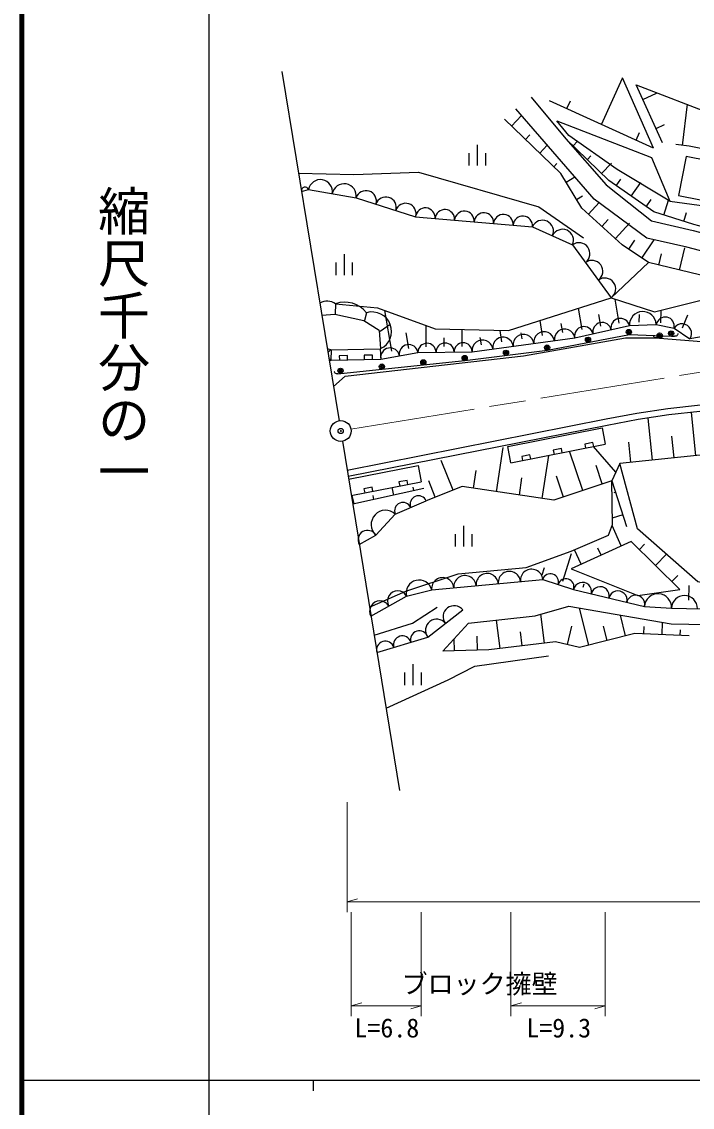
# Model space of a CAD drawing. Units: millimetres, scale not verified. Extents: x 40000 to 680000, y 20000 to 380000.
# Drawn here: x 40000 to 104448, y 202409 to 306694 of the extents above; entities that cross this region are included whole.
import ezdxf
from ezdxf.enums import TextEntityAlignment as Align

# ---------------------------------------------------------------- set-up
doc = ezdxf.new("R2010")
doc.units = ezdxf.units.MM
doc.header["$LTSCALE"] = 1000
doc.header["$PDMODE"] = 32
doc.header["$PDSIZE"] = 500
doc.linetypes.add('CHAIN', pattern=[18.5, 12, -1.5, 3.5, -1.5])
for name, color, linetype, lineweight in [('M-BGD', 7, 'Continuous', 25), ('M-BMK', 2, 'CHAIN', 13), ('M-BMK-SRVR', 3, 'Continuous', 25), ('M-STR-HTXT', 7, 'Continuous', 13), ('M-TTL', 2, 'Continuous', 140), ('M-TTL-BAND', 7, 'Continuous', 25)]:
    doc.layers.add(name, color=color, linetype=linetype, lineweight=lineweight)
doc.layers.add('M-OTRS', color=6, linetype='Continuous')
doc.styles.add('@ＭＳ ゴシック', font='')
doc.styles.add('ＭＳ ゴシック', font='')
doc.styles.get('@ＭＳ ゴシック').set_extended_font_data('@MS Gothic')
doc.styles.get('ＭＳ ゴシック').set_extended_font_data('MS Gothic')

msp = doc.modelspace()

# ---------------------------------------------------------------- linework, layer by layer
at = {"layer": 'M-BGD'}
for p, q in [((95720, 296833), (97752, 301285)), ((100705, 294557), (97747, 301296)), ((101599, 295045), (99056, 300615)), ((99692, 299223), (101005, 299822)), ((100705, 294557), (90735, 299109)), ((92397, 298350), (92737, 299095)), ((103502, 294805), (104003, 298773)), ((87065, 296668), (88040, 297687)), ((100963, 296437), (101776, 296808)), ((88423, 295368), (88850, 295813)), ((92992, 294776), (93419, 295215)), ((99043, 295316), (99382, 296058)), ((83775, 294877), (83775, 292877)), ((89781, 294068), (90512, 294831)), ((82975, 294077), (82975, 292877)), ((84575, 294077), (84575, 292877)), ((91139, 292767), (91444, 293085)), ((94361, 293444), (94706, 293799)), ((95729, 292112), (96684, 293094)), ((92319, 291283), (93151, 291782)), ((97134, 290942), (97582, 291581)), ((98576, 289932), (99507, 291261)), ((66902, 290374), (67562, 290560)), ((67562, 290560), (72137, 289767)), ((93320, 289615), (93882, 289952)), ((72137, 289767), (77855, 287948)), ((94469, 288195), (95482, 289318)), ((100017, 288922), (100501, 289612)), ((101700, 288113), (102152, 289543)), ((77855, 287948), (89094, 287002)), ((103623, 287505), (103890, 288351)), ((89094, 287002), (92940, 285261)), ((95765, 287026), (96354, 287678)), ((97061, 285856), (98402, 287342)), ((92940, 285261), (96662, 280170)), ((98343, 284843), (98931, 285714)), ((99609, 283988), (100785, 285729)), ((103220, 282842), (103736, 284979)), ((70975, 284349), (70975, 282349)), ((101235, 283321), (101496, 284401)), ((70175, 283549), (70175, 282349)), ((71775, 283549), (71775, 282349)), ((96662, 280170), (100243, 283560)), ((70161, 279598), (70116, 278603)), ((97427, 277732), (97039, 280049)), ((73143, 278743), (72931, 277986)), ((75578, 275036), (74906, 278945)), ((93861, 277135), (93521, 279169)), ((95644, 277433), (95452, 278579)), ((99351, 277846), (99375, 278566)), ((101417, 277777), (101458, 278980)), ((103509, 277301), (104019, 278526)), ((75426, 277595), (74463, 276928)), ((78885, 275464), (78868, 277491)), ((90041, 276540), (89820, 277990)), ((91994, 276837), (91860, 277717)), ((93165, 276315), (98404, 277498)), ((98404, 277498), (100985, 277620)), ((100985, 277620), (102704, 277269)), ((74370, 277027), (74489, 275286)), ((77207, 275316), (76951, 276802)), ((82342, 275493), (82328, 277122)), ((84182, 275649), (84073, 276368)), ((86135, 275946), (85968, 277044)), ((88088, 276243), (88001, 276813)), ((90528, 275145), (98409, 276640)), ((98409, 276640), (102447, 276498)), ((102447, 276498), (102747, 276488)), ((102704, 277269), (104224, 276241)), ((80613, 275478), (80606, 276319)), ((83293, 274994), (93165, 276315)), ((100993, 276318), (101292, 276294)), ((101292, 276294), (105332, 275978)), ((69366, 275298), (69776, 275182)), ((69733, 274188), (74510, 274286)), ((74510, 274286), (78086, 274925)), ((78086, 274925), (83293, 274994)), ((82577, 274137), (90528, 275145)), ((69554, 274144), (69733, 274188)), ((70667, 272908), (82577, 274137)), ((71081, 272640), (69961, 271656)), ((70368, 272877), (70667, 272908)), ((104779, 265007), (104359, 269161)), ((100614, 264585), (100206, 268618)), ((87018, 264312), (96090, 266109)), ((98532, 264374), (98337, 266296)), ((102697, 264796), (102487, 266866)), ((85625, 261545), (86264, 265788)), ((90028, 260882), (90653, 265032)), ((93930, 261659), (92661, 265430)), ((97111, 263435), (94950, 265883)), ((81462, 261699), (80329, 264536)), ((95798, 262287), (95204, 264052)), ((83424, 261877), (83681, 263587)), ((87826, 261214), (88079, 262893)), ((92062, 261031), (91387, 263037)), ((71675, 261167), (78399, 262494)), ((78646, 261864), (71808, 260348)), ((75773, 261227), (75614, 261944)), ((77688, 261651), (77614, 261988)), ((79740, 261011), (79114, 262579)), ((96731, 262601), (98131, 258217)), ((71942, 260378), (71763, 261185)), ((73857, 260802), (73773, 261184)), ((97081, 261505), (96911, 261451)), ((75906, 259388), (78879, 260667)), ((74019, 257374), (75906, 259388)), ((97781, 259313), (96761, 258987)), ((82462, 258265), (82462, 256265)), ((97619, 256334), (96732, 258287)), ((72440, 256481), (74019, 257374)), ((81662, 257465), (81662, 256265)), ((83262, 257465), (83262, 256265)), ((92010, 252947), (92844, 255621)), ((93758, 254581), (93129, 255966)), ((95688, 255457), (95384, 256127)), ((99362, 256003), (99845, 256490)), ((100918, 254464), (101977, 255534)), ((90014, 253569), (90234, 254277)), ((102473, 252925), (103050, 253508)), ((79401, 252117), (90068, 253124)), ((90068, 253124), (93042, 252159)), ((93961, 252377), (94047, 252693)), ((104100, 251121), (104155, 252542)), ((73568, 249583), (76990, 251521)), ((76990, 251521), (79401, 252117)), ((93042, 252159), (99856, 250524)), ((94499, 246810), (93602, 250370)), ((99856, 250524), (102444, 250350)), ((102444, 250350), (107422, 250259)), ((79027, 247580), (82406, 250182)), ((90241, 247000), (89897, 249777)), ((98043, 247703), (97542, 249691)), ((85973, 246471), (85633, 249216)), ((92460, 246859), (92882, 248641)), ((96271, 247256), (95921, 248643)), ((99799, 247890), (99829, 248591)), ((101539, 247816), (101588, 248993)), ((103279, 247743), (103302, 248289)), ((74138, 246094), (79027, 247580)), ((81585, 246247), (81553, 247401)), ((83799, 246308), (83762, 247658)), ((88107, 246735), (87939, 248092)), ((76793, 244169), (76793, 242969)), ((77593, 244969), (77593, 242969)), ((78393, 244169), (78393, 242969))]:
    msp.add_line(p, q, dxfattribs=at)
for points in [[(99056, 300615), (106721, 297684), (112361, 296769), (114449, 293120), (122264, 292536), (124968, 292863), (130235, 297036)], [(88959, 299433), (92308, 295442), (96185, 291020), (100517, 287565), (104522, 286636), (110292, 285147), (117159, 283243)], [(120868, 280571), (103936, 285031), (100063, 285889), (95002, 289642), (87475, 298340)], [(110167, 281166), (100243, 283560), (97709, 285271), (93821, 288780), (91818, 292117), (86386, 297318)], [(102293, 289451), (113125, 287971), (135799, 288079), (144146, 292478), (136872, 292452), (133012, 293152), (130636, 294728), (130235, 297036), (129460, 297269), (124825, 297207)], [(144146, 292478), (135870, 287260), (127168, 286020), (122414, 285382), (120487, 285123), (118630, 284158), (110375, 285680), (104584, 287201), (100738, 288417), (96413, 291447), (92308, 295442)], [(144146, 292478), (137757, 290418), (118692, 291064), (111233, 293330), (104137, 294725), (102868, 294885)], [(66610, 292160), (71907, 292015), (78128, 292228), (89684, 288909), (94002, 285945)], [(70161, 279598), (74209, 279200), (79723, 277178), (86797, 277026), (96662, 280170), (100831, 278823), (110167, 281166)], [(131662, 280317), (126892, 280114), (121108, 279158), (104224, 276241)], [(74370, 277027), (72878, 277962), (70104, 278574), (68845, 278485)], [(100993, 276318), (100913, 276324), (100864, 276338), (100806, 276373), (100769, 276406), (100742, 276448), (100717, 276510), (100711, 276561), (100713, 276591)], [(103056, 276727), (103054, 276687), (103032, 276628), (103000, 276579), (102949, 276530), (102898, 276502), (102827, 276485), (102747, 276488)], [(71081, 272640), (88237, 274602), (98042, 276311), (100993, 276318)], [(69733, 274188), (69776, 275182), (74453, 275254), (74510, 274286)], [(71327, 274220), (71319, 274620), (70519, 274604), (70527, 274204)], [(73716, 274269), (73707, 274669), (72908, 274653), (72916, 274253)], [(70368, 272877), (70289, 272869), (70238, 272874), (70175, 272898), (70132, 272923), (70098, 272960), (70062, 273017), (70047, 273065), (70044, 273095)], [(134310, 272952), (122975, 271658), (108079, 270167), (102103, 269520), (99125, 269058), (96155, 268502), (71280, 263585)], [(134378, 272355), (123038, 271062), (108143, 269570), (102181, 268925), (99235, 268468), (96269, 267913), (71376, 262993)], [(87018, 264312), (86707, 265882), (95779, 267678), (96090, 266109)], [(94971, 265887), (94893, 266279), (94108, 266124), (94186, 265732)], [(149357, 245498), (142826, 251708), (135430, 255942), (128111, 259429), (121290, 262436), (118295, 263708), (105821, 265112), (97490, 264268), (96731, 262601), (91128, 260717), (82323, 262043), (78879, 260667)], [(88922, 264689), (88845, 265082), (88060, 264926), (88138, 264534)], [(91947, 265288), (91869, 265681), (91084, 265525), (91162, 265133)], [(71416, 262747), (78089, 264063), (78399, 262494)], [(127724, 251223), (120327, 251772), (108824, 252083), (104989, 252900), (99188, 257974), (97490, 264268)], [(73748, 261576), (73671, 261969), (72886, 261814), (72963, 261422)], [(73423, 250466), (76929, 251976), (81948, 253660), (88477, 254275), (92814, 255831), (96399, 257360), (96766, 258380), (96731, 262601)], [(77110, 262240), (77033, 262632), (76248, 262477), (76326, 262085)], [(103251, 252155), (98584, 256772), (92792, 254142)], [(92792, 254142), (99201, 251588), (103251, 252155)], [(73865, 247763), (77564, 248918), (79938, 250447)], [(80478, 246217), (82934, 248922), (89356, 249622), (92578, 250547), (102416, 248851), (107469, 248758), (115352, 249405), (127903, 248232)], [(104149, 247707), (98929, 247926), (93613, 246587), (91308, 247132), (84906, 246339), (80478, 246217)], [(75012, 240742), (80973, 243487), (83554, 244798), (90640, 245781)]]:
    msp.add_lwpolyline(points, dxfattribs=at)
for points in [[(91434, 297161), (100512, 293663), (102293, 289451), (97217, 292481), (92597, 295749)], [(110352, 292462), (103857, 293735), (103126, 290005), (109621, 288733)]]:
    msp.add_lwpolyline(points, close=True, dxfattribs=at)
for centre, radius in [((94425, 276138), 250), ((98355, 276884), 250), ((98355, 276884), 150), ((98355, 276884), 50), ((101311, 276544), 250), ((101311, 276544), 150), ((101311, 276544), 50), ((102408, 276750), 250), ((102408, 276750), 150), ((102408, 276750), 50), ((90495, 275393), 250), ((90495, 275393), 150), ((90495, 275393), 50), ((94425, 276138), 150), ((94425, 276138), 50), ((82573, 274389), 250), ((82573, 274389), 150), ((82573, 274389), 50), ((86541, 274891), 250), ((86541, 274891), 150), ((86541, 274891), 50), ((70641, 273157), 250), ((70641, 273157), 150), ((74620, 273567), 250), ((74620, 273567), 150), ((74620, 273567), 50), ((78599, 273978), 250), ((78599, 273978), 150), ((78599, 273978), 50), ((70641, 273157), 50)]:
    msp.add_circle(centre, radius, dxfattribs=at)
for centre, radius, start, end in [((68706, 290362), 1161, 350.16474, 170.16474), ((70993, 289965), 1161, 350.16474, 170.16474), ((67232, 290467), 343, 15.72745, 195.72745), ((73090, 289464), 1000, 342.35684, 162.35684), ((74996, 288858), 1000, 342.35684, 162.35684), ((76902, 288251), 1000, 342.35684, 162.35684), ((78792, 287869), 940, 355.18639, 175.18639), ((80665, 287712), 940, 355.18639, 175.18639), ((82538, 287554), 940, 355.18639, 175.18639), ((84411, 287396), 940, 355.18639, 175.18639), ((86284, 287238), 940, 355.18639, 175.18639), ((88157, 287081), 940, 355.18639, 175.18639), ((90055, 286567), 1055, 335.65005, 155.65005), ((91978, 285696), 1055, 335.65005, 155.65005), ((93560, 284413), 1051, 306.17652, 126.17652), ((94801, 282716), 1051, 306.17652, 126.17652), ((96042, 281019), 1051, 306.17652, 126.17652), ((69351, 278396), 1450, 56.005, 118.80737), ((71058, 277099), 2655, 38.25305, 109.72693), ((73664, 276934), 1882, 20.56628, 106.05749), ((99694, 277559), 1292, 2.72207, 182.72207), ((73745, 276932), 1807, 294.32385, 21.52948), ((94038, 276512), 895, 12.72635, 192.72635), ((95784, 276906), 895, 12.72635, 192.72635), ((97530, 277300), 895, 12.72635, 192.72635), ((101844, 277445), 877, 348.45867, 168.45867), ((103464, 276755), 918, 325.92929, 145.92929), ((86254, 275390), 996, 7.61922, 187.61922), ((88229, 275654), 996, 7.61922, 187.61922), ((90203, 275918), 996, 7.61922, 187.61922), ((92178, 276182), 996, 7.61922, 187.61922), ((75404, 274446), 908, 10.13636, 190.13636), ((77192, 274765), 908, 10.13636, 190.13636), ((78953, 274936), 868, 0.75859, 180.75859), ((80689, 274959), 868, 0.75859, 180.75859), ((82425, 274982), 868, 0.75859, 180.75859), ((84280, 275126), 996, 7.61922, 187.61922), ((68642, 276354), 1583, 299.37085, 312.54797), ((69644, 274166), 92, 13.59137, 193.59137), ((78136, 260347), 809, 23.28058, 203.28058), ((74963, 258381), 1380, 46.8692, 226.8692), ((76649, 259707), 809, 23.28058, 203.28058), ((73230, 256927), 907, 29.49346, 209.49346), ((82601, 252419), 1072, 5.39125, 185.39125), ((84735, 252620), 1072, 5.39125, 185.39125), ((86868, 252822), 1072, 5.39125, 185.39125), ((89002, 253023), 1072, 5.39125, 185.39125), ((90812, 252883), 782, 342.03451, 162.03451), ((78195, 251819), 1242, 13.87254, 193.87254), ((80468, 252218), 1072, 5.39125, 185.39125), ((92299, 252400), 782, 342.03451, 162.03451), ((93894, 251955), 876, 346.50616, 166.50616), ((95598, 251546), 876, 346.50616, 166.50616), ((76134, 251037), 983, 29.52251, 209.52251), ((97301, 251137), 876, 346.50616, 166.50616), ((99005, 250729), 876, 346.50616, 166.50616), ((101150, 250437), 1297, 356.15547, 176.15547), ((103688, 250328), 1245, 358.95141, 178.95141), ((74423, 250068), 983, 29.52251, 209.52251), ((81561, 249531), 1066, 37.58273, 217.58273), ((79871, 248231), 1066, 37.58273, 217.58273), ((74952, 246342), 852, 16.91046, 196.91046), ((76582, 246837), 852, 16.91046, 196.91046), ((78212, 247333), 852, 16.91046, 196.91046)]:
    msp.add_arc(centre, radius, start, end, dxfattribs=at)
at = {"layer": 'M-BMK'}
msp.add_line((71647, 267539), (124078, 276107), dxfattribs=at)
at = {"layer": 'M-BMK-SRVR'}
for p, q in [((65015, 301920), (70499, 268365)), ((70821, 266391), (76304, 232836))]:
    msp.add_line(p, q, dxfattribs=at)
for radius in [1000, 40]:
    msp.add_circle((70660, 267378), radius, dxfattribs=at)
at = {"layer": 'M-OTRS'}
msp.add_point((70660, 267378), dxfattribs=at)
at = {"layer": 'M-STR-HTXT'}
for p, q in [((71280, 231728), (71280, 221160)), ((71280, 222160), (72280, 222440)), ((71280, 222160), (557409, 222160)), ((71675, 221160), (71675, 211160)), ((78399, 211160), (78399, 221160)), ((87018, 221160), (87018, 211160)), ((96090, 211160), (96090, 221160)), ((71675, 212160), (72675, 212440)), ((71675, 212160), (78399, 212160)), ((78399, 212160), (77399, 211880)), ((87018, 212160), (88018, 212440)), ((87018, 212160), (96090, 212160)), ((96090, 212160), (95090, 211880))]:
    msp.add_line(p, q, dxfattribs=at)
at = {"layer": 'M-TTL'}
msp.add_line((40000, 380000), (40000, 20000), dxfattribs=at)
at = {"layer": 'M-TTL-BAND'}
for p, q in [((58000, 370000), (58000, 20000)), ((40000, 205000), (579000, 205000)), ((68000, 205000), (68000, 204000))]:
    msp.add_line(p, q, dxfattribs=at)

# ---------------------------------------------------------------- texts
at = {"layer": 'M-STR-HTXT', "style": 'ＭＳ ゴシック'}
for s, p in [('ブロック擁壁', (76507, 212798)), ('L=6.8', (71974, 208567)), ('L=9.3', (88492, 208567))]:
    msp.add_text(s, height=1833, dxfattribs=at).set_placement(p, align=Align.BOTTOM_LEFT)
at = {"layer": 'M-TTL-BAND', "style": '@ＭＳ ゴシック'}
msp.add_text('縮尺千分の一', height=3666, rotation=270, dxfattribs=at).set_placement((49777, 261030), align=Align.MIDDLE_RIGHT)

doc.saveas('drawing.dxf')
